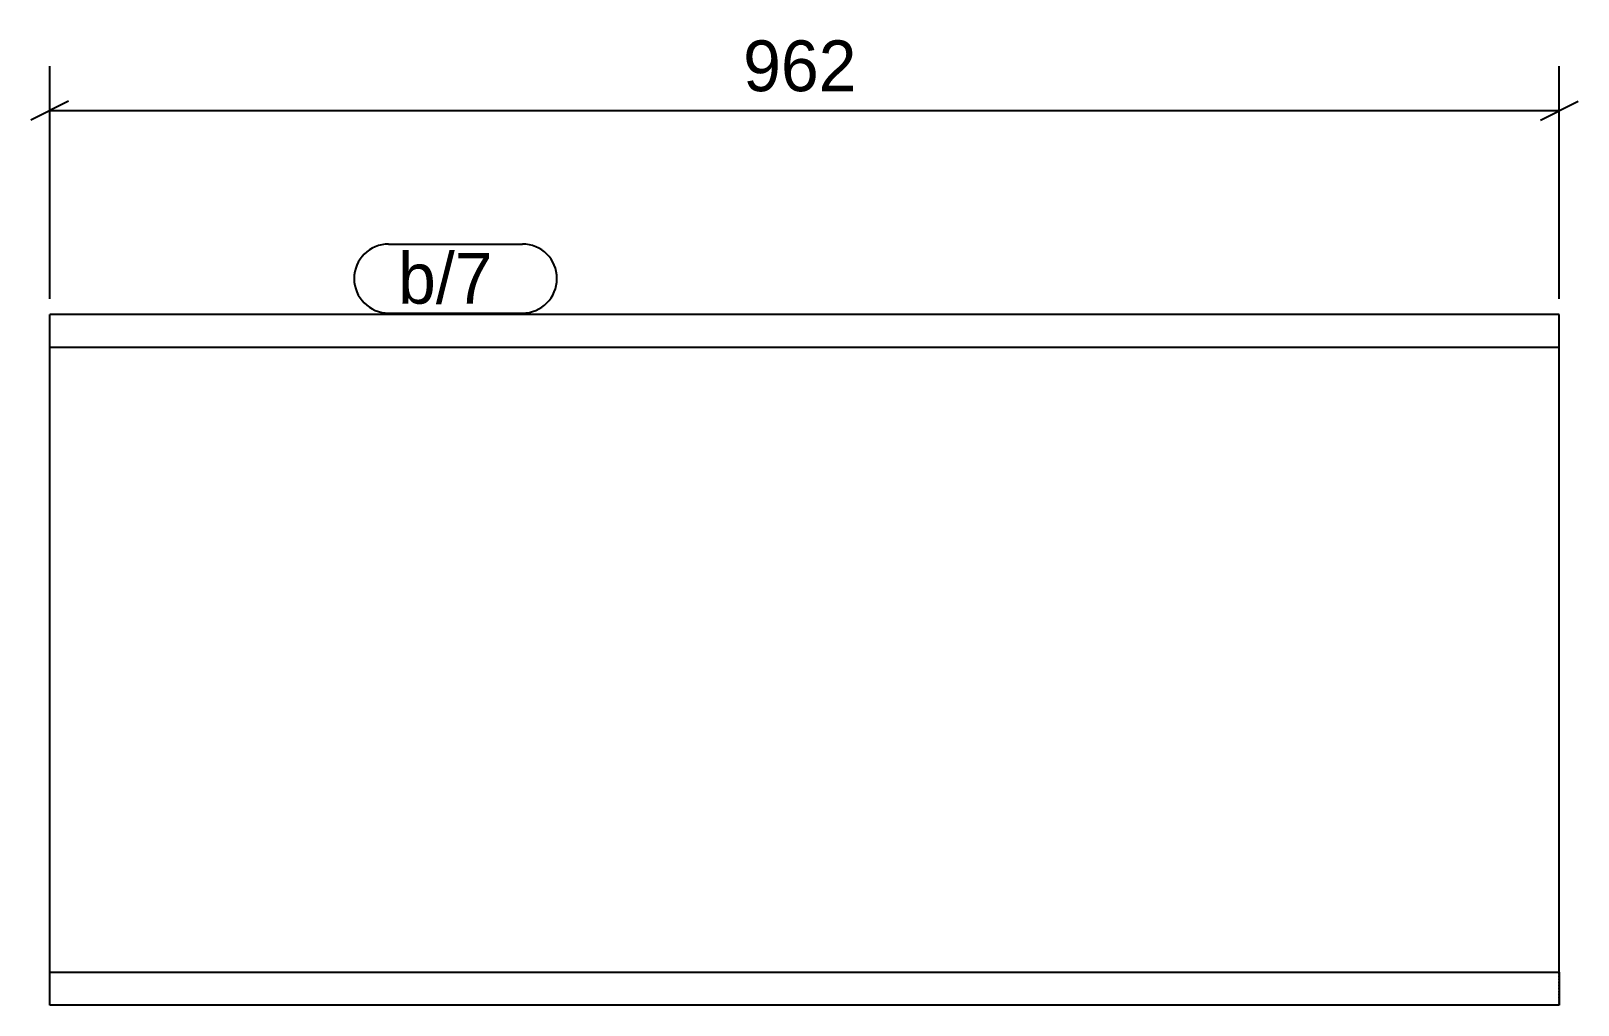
# Model space of a CAD drawing. Header units: millimetres. Extents: x 32 to 1018, y 32 to 653.
import ezdxf

# ---------------------------------------------------------------- set-up
doc = ezdxf.new("R2010")
doc.units = ezdxf.units.MM
doc.linetypes.add('DXK_LINE_DOT4', pattern=[0.9408, 0.4704, -0.4704])
doc.styles.add('Comic Sans MS', font='COMIC.TTF', dxfattribs={"height": 0.2})

msp = doc.modelspace()

# ---------------------------------------------------------------- linework, layer by layer
at = {"color": 8, "linetype": 'Continuous'}
for p, q in [((44, 482), (44, 630.4)), ((1006.13, 482), (1006.13, 630.4)), ((56, 608), (32, 596)), ((44, 602), (1006.13, 602)), ((994.13, 596), (1018.13, 608))]:
    msp.add_line(p, q, dxfattribs=at)
at = {"color": 7, "linetype": 'Continuous'}
for p, q in [((260, 517), (345.25, 517)), ((44, 32), (44, 472)), ((1006.13, 472), (44, 472)), ((260, 473), (345.25, 473)), ((1006.13, 451), (1006.13, 472)), ((1006.13, 451), (44, 451)), ((1006.13, 53), (1006.13, 451)), ((44, 53), (1006.13, 53)), ((1006.13, 53), (1006.13, 32)), ((1006.13, 32), (44, 32))]:
    msp.add_line(p, q, dxfattribs=at)
at = {"color": 7, "linetype": 'DXK_LINE_DOT4'}
for p, q in [((1006.12, 451), (1006.12, 472)), ((1006.13, 53), (1006.13, 451)), ((1006.12, 32), (1006.12, 53))]:
    msp.add_line(p, q, dxfattribs=at)
at = {"color": 7, "linetype": 'Continuous'}
for centre, start, end in [((260, 495), 90, 270), ((345.25, 495), 270, 90)]:
    msp.add_arc(centre, 22, start, end, dxfattribs=at)

# ---------------------------------------------------------------- wipeouts: each hides what was drawn before it
at = {"color": 0}
for points in [[(570.56, 608), (570.56, 652.8), (479.57, 652.8), (479.57, 608)], [(339.25, 479), (339.25, 511), (266, 511), (266, 479)]]:
    msp.add_wipeout(points, dxfattribs=at)

# ---------------------------------------------------------------- next in the draw order: texts
at = {"color": 3, "style": 'Comic Sans MS'}
msp.add_text('962', height=32.375, dxfattribs=at).set_placement((485.97, 614.4))

# ---------------------------------------------------------------- next in the draw order: wipeouts: each hides what was drawn before it
at = {"color": 0}
msp.add_wipeout([(339.25, 479), (339.25, 511), (266, 511), (266, 479)], dxfattribs=at)

# ---------------------------------------------------------------- next in the draw order: texts
at = {"color": 3, "style": 'Comic Sans MS'}
msp.add_text('b/7', height=32.375, dxfattribs=at).set_placement((266, 479))

doc.saveas('drawing.dxf')
